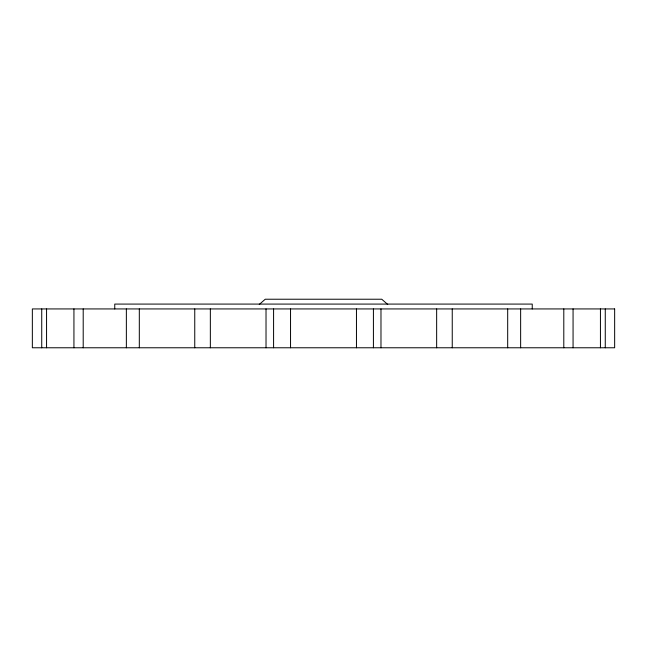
<?xml version="1.0" encoding="UTF-8"?>
<svg xmlns="http://www.w3.org/2000/svg" width="647" height="647" viewBox="0 0 647 647"><rect width="100%" height="100%" fill="white"/><g stroke="black" fill="none" stroke-linecap="round" stroke-linejoin="round"><path stroke-width="0.97" d="M259.269 304.454L265.246 299.229L381.754 299.229L387.731 304.454M605.268 308.934L605.268 347.771M600.44 308.934L600.44 347.771M573.064 308.934L573.064 347.771M563.796 308.934L563.796 347.771M532.246 308.934L532.246 304.082L114.754 304.082L114.754 308.934M520.641 308.934L520.641 347.771M507.685 308.934L507.685 347.771M452.245 308.934L452.245 347.771M436.652 308.934L436.652 347.771M380.978 308.934L380.978 347.771M373.416 308.934L373.416 347.771M356.457 308.934L356.457 347.771M290.543 308.934L290.543 347.771M273.584 308.934L273.584 347.771M266.022 308.934L266.022 347.771M210.348 308.934L210.348 347.771M194.755 308.934L194.755 347.771M139.315 308.934L139.315 347.771M126.359 308.934L126.359 347.771M83.204 308.934L83.204 347.771M73.936 308.934L73.936 347.771M46.56 308.934L46.56 347.771M41.731 308.934L41.731 347.771M614.65 308.934L32.35 308.934L32.35 347.771L614.65 347.771L614.65 308.934"/></g></svg>
